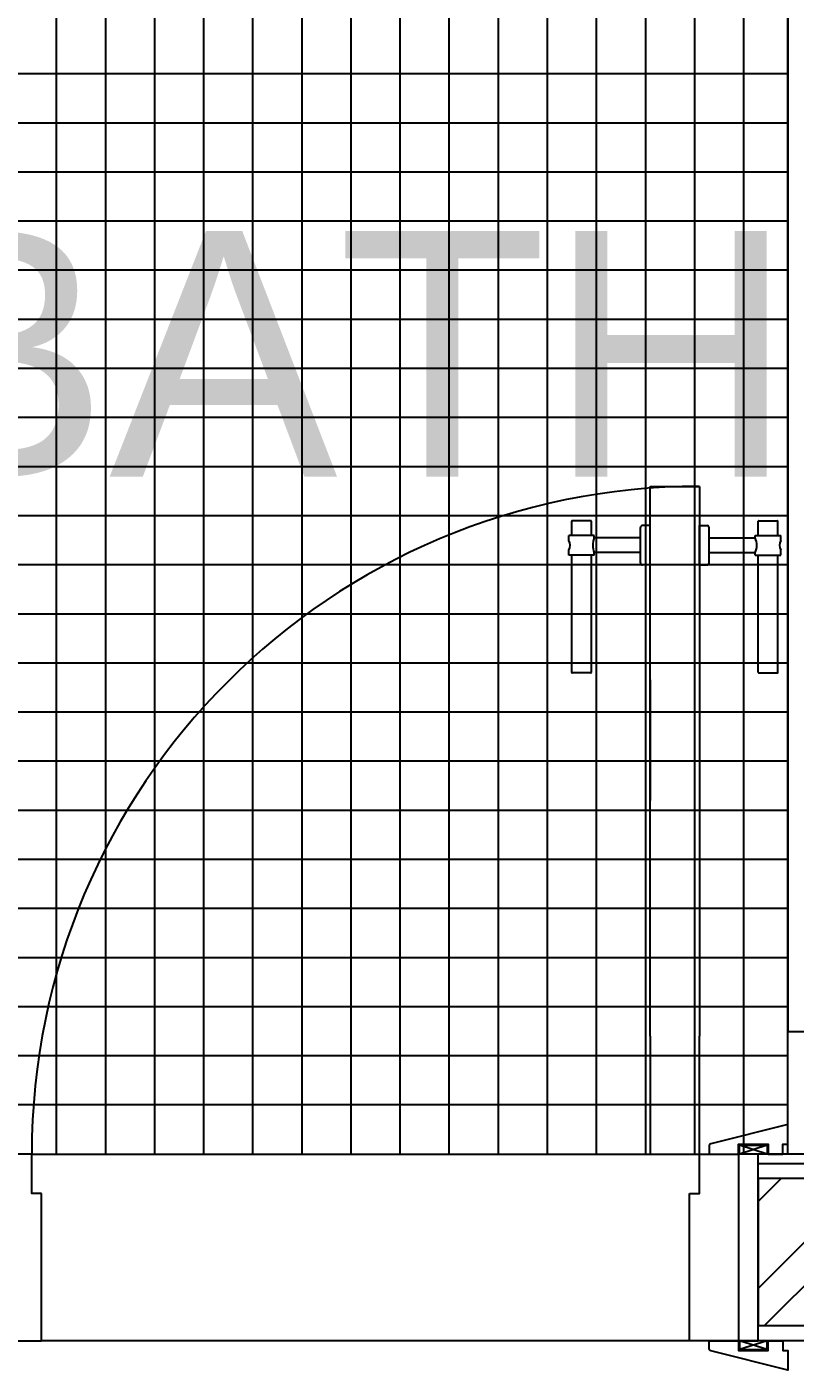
# Model space of a CAD drawing. Extents: x -1.8 to 45.6, y -22.6 to 61.5.
# Drawn here: x 39.963 to 40.746, y 16.23 to 17.598 of the extents above; entities that cross this region are included whole.
import ezdxf
from ezdxf.enums import TextEntityAlignment as Align

# ---------------------------------------------------------------- set-up
doc = ezdxf.new("R2010")
doc.units = 0
doc.header["$MEASUREMENT"] = 0
for name, color, linetype in [('A-DOORS', 1, 'CONTINUOUS'), ('A-FLOR-PFIX', 61, 'CONTINUOUS'), ('A-HATCH-WALL', 8, 'CONTINUOUS'), ('A-NOMENCLATURE', 3, 'CONTINUOUS'), ('A-PLASTER', 8, 'CONTINUOUS'), ('A-PROJ-TIL-BATH', 8, 'CONTINUOUS'), ('A-SANIT', 95, 'CONTINUOUS'), ('A-SECT-TILE', 12, 'CONTINUOUS'), ('A-WALL', 4, 'CONTINUOUS')]:
    doc.layers.add(name, color=color, linetype=linetype)
doc.styles.add('A100-STEXT', font='arial.ttf', dxfattribs={"height": 0.25})

msp = doc.modelspace()

# ---------------------------------------------------------------- linework, layer by layer
at = {"layer": 'A-DOORS'}
for p, q in [((40.59837, 17.13), (40.64837, 17.13)), ((40.59837, 17.01), (40.59837, 17.13)), ((40.59837, 17.13), (40.64837, 17.13)), ((40.59837, 17.01), (40.59837, 17.13)), ((40.64837, 17.13), (40.64837, 17.01)), ((40.64837, 17.13), (40.64837, 17.01)), ((40.51837, 17.08), (40.51837, 17.0945)), ((40.51837, 17.08), (40.51837, 17.0945)), ((40.53787, 17.095), (40.51887, 17.095)), ((40.53787, 17.095), (40.51887, 17.095)), ((40.53837, 17.08), (40.53837, 17.0945)), ((40.53837, 17.08), (40.53837, 17.0945)), ((40.58837, 17.052), (40.58837, 17.088)), ((40.58837, 17.052), (40.58837, 17.088)), ((40.59837, 17.09), (40.59037, 17.09)), ((40.59837, 17.09), (40.59037, 17.09)), ((40.59837, 17.05), (40.59837, 17.09)), ((40.59837, 17.05), (40.59837, 17.09)), ((40.64837, 17.09), (40.65637, 17.09)), ((40.64837, 17.05), (40.64837, 17.09)), ((40.64837, 17.09), (40.65637, 17.09)), ((40.64837, 17.05), (40.64837, 17.09)), ((40.65837, 17.052), (40.65837, 17.088)), ((40.65837, 17.052), (40.65837, 17.088)), ((40.70837, 17.08), (40.70837, 17.0945)), ((40.70837, 17.08), (40.70837, 17.0945)), ((40.70887, 17.095), (40.72787, 17.095)), ((40.70887, 17.095), (40.72787, 17.095)), ((40.72837, 17.08), (40.72837, 17.0945)), ((40.72837, 17.08), (40.72837, 17.0945)), ((40.54137, 17.08), (40.51537, 17.08)), ((40.51537, 17.075), (40.51537, 17.08)), ((40.54137, 17.08), (40.51537, 17.08)), ((40.51537, 17.075), (40.51537, 17.08)), ((40.54137, 17.0775), (40.54137, 17.08)), ((40.54137, 17.0775), (40.54137, 17.08)), ((40.58837, 17.0775), (40.54137, 17.0775)), ((40.58837, 17.0775), (40.54137, 17.0775)), ((40.65837, 17.0775), (40.70537, 17.0775)), ((40.65837, 17.0775), (40.70537, 17.0775)), ((40.70537, 17.08), (40.73137, 17.08)), ((40.70537, 17.0775), (40.70537, 17.08)), ((40.70537, 17.08), (40.73137, 17.08)), ((40.70537, 17.0775), (40.70537, 17.08)), ((40.73137, 17.075), (40.73137, 17.08)), ((40.73137, 17.075), (40.73137, 17.08)), ((40.51537, 17.06), (40.51537, 17.065)), ((40.51537, 17.06), (40.51537, 17.065)), ((40.54137, 17.06), (40.51537, 17.06)), ((40.54137, 17.06), (40.51537, 17.06)), ((40.51837, 16.9405), (40.51837, 17.06)), ((40.51837, 16.9405), (40.51837, 17.06)), ((40.53837, 16.9405), (40.53837, 17.06)), ((40.53837, 16.9405), (40.53837, 17.06)), ((40.54137, 17.06), (40.54137, 17.0625)), ((40.58837, 17.0625), (40.54137, 17.0625)), ((40.54137, 17.06), (40.54137, 17.0625)), ((40.58837, 17.0625), (40.54137, 17.0625)), ((40.65837, 17.0625), (40.70537, 17.0625)), ((40.65837, 17.0625), (40.70537, 17.0625)), ((40.70537, 17.06), (40.70537, 17.0625)), ((40.70537, 17.06), (40.70537, 17.0625)), ((40.70537, 17.06), (40.73137, 17.06)), ((40.70537, 17.06), (40.73137, 17.06)), ((40.70837, 16.9405), (40.70837, 17.06)), ((40.70837, 16.9405), (40.70837, 17.06)), ((40.72837, 16.9405), (40.72837, 17.06)), ((40.72837, 16.9405), (40.72837, 17.06)), ((40.73137, 17.06), (40.73137, 17.065)), ((40.73137, 17.06), (40.73137, 17.065)), ((40.59837, 17.05), (40.59037, 17.05)), ((40.59837, 17.05), (40.59037, 17.05)), ((40.64837, 17.05), (40.65637, 17.05)), ((40.64837, 17.05), (40.65637, 17.05)), ((40.59837, 16.57), (40.59837, 17.01)), ((40.59837, 16.57), (40.59837, 17.01)), ((40.64837, 17.01), (40.64837, 16.57)), ((40.64837, 17.01), (40.64837, 16.57)), ((40.53787, 16.94), (40.51887, 16.94)), ((40.53787, 16.94), (40.51887, 16.94)), ((40.70887, 16.94), (40.72787, 16.94)), ((40.70887, 16.94), (40.72787, 16.94)), ((40.59837, 16.933), (40.59837, 16.81)), ((40.59837, 16.933), (40.59837, 16.81)), ((40.64837, 16.933), (40.64837, 16.81)), ((40.64837, 16.933), (40.64837, 16.81)), ((40.59837, 16.57), (40.59837, 16.45)), ((40.59837, 16.57), (40.59837, 16.45)), ((40.64837, 16.45), (40.64837, 16.57)), ((40.64837, 16.45), (40.64837, 16.57)), ((40.71737, 16.45), (40.68937, 16.459)), ((40.71737, 16.459), (40.68937, 16.45)), ((40.71737, 16.45), (40.68937, 16.459)), ((40.71737, 16.459), (40.68937, 16.45)), ((40.59837, 16.45), (40.64837, 16.45)), ((40.59837, 16.45), (40.64837, 16.45)), ((40.71737, 16.26), (40.68937, 16.251)), ((40.71737, 16.251), (40.68937, 16.26)), ((40.71737, 16.26), (40.68937, 16.251)), ((40.71737, 16.251), (40.68937, 16.26))]:
    msp.add_line(p, q, dxfattribs=at)
at = {"layer": 'A-DOORS', "color": 8}
for p, q in [((39.96837, 16.45), (40.64837, 16.45)), ((39.96837, 16.45), (40.64837, 16.45)), ((40.63837, 16.26), (39.97837, 16.26)), ((40.63837, 16.26), (39.97837, 16.26))]:
    msp.add_line(p, q, dxfattribs=at)
at = {"layer": 'A-DOORS'}
for points in [[(40.71837, 16.45), (40.73337, 16.45), (40.73337, 16.46), (40.73837, 16.46), (40.73837, 16.48), (40.66014, 16.46036, 0.3817689), (40.65837, 16.45837), (40.65837, 16.45), (40.68837, 16.45), (40.68837, 16.46), (40.71837, 16.46), (40.71837, 16.45)], [(40.71837, 16.45), (40.73337, 16.45), (40.73337, 16.46), (40.73837, 16.46), (40.73837, 16.48), (40.66014, 16.46036, 0.3817689), (40.65837, 16.45837), (40.65837, 16.45), (40.68837, 16.45), (40.68837, 16.46), (40.71837, 16.46), (40.71837, 16.45)], [(40.71837, 16.26), (40.73337, 16.26), (40.73337, 16.25), (40.73837, 16.25), (40.73837, 16.23), (40.66014, 16.24964, -0.3817689), (40.65837, 16.25163), (40.65837, 16.26), (40.68837, 16.26), (40.68837, 16.25), (40.71837, 16.25), (40.71837, 16.26)], [(40.71837, 16.26), (40.73337, 16.26), (40.73337, 16.25), (40.73837, 16.25), (40.73837, 16.23), (40.66014, 16.24964, -0.3817689), (40.65837, 16.25163), (40.65837, 16.26), (40.68837, 16.26), (40.68837, 16.25), (40.71837, 16.25), (40.71837, 16.26)]]:
    msp.add_lwpolyline(points, format="xyb", dxfattribs=at)
for points in [[(40.71737, 16.45), (40.68937, 16.45), (40.68937, 16.459), (40.71737, 16.459)], [(40.71737, 16.45), (40.68937, 16.45), (40.68937, 16.459), (40.71737, 16.459)], [(40.71737, 16.26), (40.68937, 16.26), (40.68937, 16.251), (40.71737, 16.251)], [(40.71737, 16.26), (40.68937, 16.26), (40.68937, 16.251), (40.71737, 16.251)]]:
    msp.add_lwpolyline(points, close=True, dxfattribs=at)
for points in [[(39.97837, 16.41), (39.96837, 16.41), (39.96837, 16.45), (39.92837, 16.45)], [(39.92837, 16.45), (39.92837, 16.26), (39.97837, 16.26), (39.97837, 16.41)], [(39.97837, 16.41), (39.96837, 16.41), (39.96837, 16.45), (39.92837, 16.45)], [(39.92837, 16.45), (39.92837, 16.26), (39.97837, 16.26), (39.97837, 16.41)], [(40.63837, 16.41), (40.64837, 16.41), (40.64837, 16.45), (40.68837, 16.45)], [(40.68837, 16.45), (40.68837, 16.26), (40.63837, 16.26), (40.63837, 16.41)], [(40.63837, 16.41), (40.64837, 16.41), (40.64837, 16.45), (40.68837, 16.45)], [(40.68837, 16.45), (40.68837, 16.26), (40.63837, 16.26), (40.63837, 16.41)], [(40.70837, 16.26), (40.70837, 16.45), (40.68837, 16.45), (40.68837, 16.26), (40.70837, 16.26)], [(40.70837, 16.26), (40.70837, 16.45), (40.68837, 16.45), (40.68837, 16.26), (40.70837, 16.26)]]:
    msp.add_lwpolyline(points, dxfattribs=at)
msp.add_arc((40.64867, 16.4497), 0.6803, 90.02544, 179.97456, dxfattribs=at)
msp.add_arc((40.64867, 16.4497), 0.6803, 90.02544, 179.97456, dxfattribs=at)
for centre, major_axis, start_param, end_param in [((40.51887, 17.0945), (0.000354, 0.000354), 0.7853982, 2.3561945), ((40.51887, 17.0945), (0.000354, 0.000354), 0.7853982, 2.3561945), ((40.53787, 17.0945), (0.000354, 0.000354), 5.4977871, 7.0685835), ((40.53787, 17.0945), (0.000354, 0.000354), 5.4977871, 7.0685835), ((40.59037, 17.088), (-0.00141, 0.00141), -0.7853982, 0.7853982), ((40.59037, 17.088), (-0.00141, 0.00141), -0.7853982, 0.7853982), ((40.65637, 17.088), (0.00141, 0.00141), 5.4977871, 7.0685835), ((40.65637, 17.088), (0.00141, 0.00141), 5.4977871, 7.0685835), ((40.70887, 17.0945), (-0.000354, 0.000354), -0.7853982, 0.7853982), ((40.70887, 17.0945), (-0.000354, 0.000354), -0.7853982, 0.7853982), ((40.72787, 17.0945), (0.000354, 0.000354), 5.4977871, 7.0685835), ((40.72787, 17.0945), (0.000354, 0.000354), 5.4977871, 7.0685835), ((40.50779, 17.07), (0.00642, 0.00642), 4.9148735, 6.0807007), ((40.50779, 17.07), (0.00642, 0.00642), 4.9148735, 6.0807007), ((40.55937, 17.07), (-0.01379, 0.01379), 0.390607, 1.1801893), ((40.55937, 17.07), (-0.01379, 0.01379), 0.390607, 1.1801893), ((40.68737, 17.07), (-0.01379, 0.01379), 3.5321997, 4.3217819), ((40.68737, 17.07), (-0.01379, 0.01379), 3.5321997, 4.3217819), ((40.73895, 17.07), (-0.00642, 0.00642), 0.2024846, 1.3683118), ((40.73895, 17.07), (-0.00642, 0.00642), 0.2024846, 1.3683118), ((40.59037, 17.052), (-0.00141, 0.00141), 0.7853982, 2.3561945), ((40.59037, 17.052), (-0.00141, 0.00141), 0.7853982, 2.3561945), ((40.65637, 17.052), (-0.00141, 0.00141), 2.3561945, 3.9269908), ((40.65637, 17.052), (-0.00141, 0.00141), 2.3561945, 3.9269908), ((40.51887, 16.9405), (0.000354, 0.000354), 2.3561945, 3.9269908), ((40.51887, 16.9405), (0.000354, 0.000354), 2.3561945, 3.9269908), ((40.53787, 16.9405), (-0.000354, 0.000354), 2.3561945, 3.9269908), ((40.53787, 16.9405), (-0.000354, 0.000354), 2.3561945, 3.9269908), ((40.70887, 16.9405), (0.000354, 0.000354), 2.3561945, 3.9269908), ((40.70887, 16.9405), (0.000354, 0.000354), 2.3561945, 3.9269908), ((40.72787, 16.9405), (-0.000354, 0.000354), 2.3561945, 3.9269908), ((40.72787, 16.9405), (-0.000354, 0.000354), 2.3561945, 3.9269908)]:
    msp.add_ellipse(centre, major_axis=major_axis, ratio=1, start_param=start_param, end_param=end_param, dxfattribs=at)
at = {"layer": 'A-FLOR-PFIX'}
for p, q in [((40.73837, 16.575), (41.43837, 16.575)), ((40.73837, 16.45), (40.73837, 16.575)), ((40.73837, 16.575), (41.43837, 16.575)), ((40.73837, 16.45), (40.73837, 16.575)), ((41.43837, 16.45), (40.73837, 16.45)), ((41.43837, 16.45), (40.73837, 16.45))]:
    msp.add_line(p, q, dxfattribs=at)
at = {"layer": 'A-HATCH-WALL'}
for p, q in [((40.70837, 16.31318), (40.82018, 16.425)), ((40.70837, 16.40157), (40.7318, 16.425)), ((40.70837, 16.31318), (40.82018, 16.425)), ((40.70837, 16.40157), (40.7318, 16.425)), ((40.71438, 16.275), (40.86438, 16.425)), ((40.71438, 16.275), (40.86438, 16.425))]:
    msp.add_line(p, q, dxfattribs=at)
at = {"layer": 'A-PLASTER'}
msp.add_line((41.52337, 16.26), (40.70837, 16.26), dxfattribs=at)
msp.add_line((41.52337, 16.26), (40.70837, 16.26), dxfattribs=at)
at = {"layer": 'A-PROJ-TIL-BATH'}
for p, q in [((39.99337, 17.725), (39.99337, 16.45)), ((39.99337, 17.725), (39.99337, 16.45)), ((40.04337, 17.725), (40.04337, 16.45)), ((40.04337, 17.725), (40.04337, 16.45)), ((40.09337, 17.725), (40.09337, 16.45)), ((40.09337, 17.725), (40.09337, 16.45)), ((40.14337, 17.725), (40.14337, 16.45)), ((40.14337, 17.725), (40.14337, 16.45)), ((40.19337, 17.725), (40.19337, 16.45)), ((40.19337, 17.725), (40.19337, 16.45)), ((40.24337, 17.725), (40.24337, 16.45)), ((40.24337, 17.725), (40.24337, 16.45)), ((40.29337, 17.725), (40.29337, 16.45)), ((40.29337, 17.725), (40.29337, 16.45)), ((40.34337, 17.725), (40.34337, 16.45)), ((40.34337, 17.725), (40.34337, 16.45)), ((40.39337, 17.725), (40.39337, 16.45)), ((40.39337, 17.725), (40.39337, 16.45)), ((40.44337, 17.725), (40.44337, 16.45)), ((40.44337, 17.725), (40.44337, 16.45)), ((40.49337, 17.725), (40.49337, 16.45)), ((40.49337, 17.725), (40.49337, 16.45)), ((40.54337, 17.725), (40.54337, 16.45)), ((40.54337, 17.725), (40.54337, 16.45)), ((40.59337, 17.725), (40.59337, 16.45)), ((40.59337, 17.725), (40.59337, 16.45)), ((40.64337, 17.725), (40.64337, 16.45)), ((40.64337, 17.725), (40.64337, 16.45)), ((40.69337, 17.725), (40.69337, 16.45)), ((40.69337, 17.725), (40.69337, 16.45)), ((40.73837, 17.55), (39.65311, 17.55)), ((40.73837, 17.55), (39.65311, 17.55)), ((40.73837, 17.5), (39.67558, 17.5)), ((40.73837, 17.5), (39.67558, 17.5)), ((40.73837, 17.45), (39.68275, 17.45)), ((40.73837, 17.45), (39.68275, 17.45)), ((40.73837, 17.4), (39.67556, 17.4)), ((40.73837, 17.4), (39.67556, 17.4)), ((40.73837, 17.35), (39.65309, 17.35)), ((40.73837, 17.35), (39.65309, 17.35)), ((40.73837, 17.3), (39.60789, 17.3)), ((40.73837, 17.3), (39.60789, 17.3)), ((40.73837, 17.25), (39.14337, 17.25)), ((40.73837, 17.25), (39.14337, 17.25)), ((40.73837, 17.2), (39.14337, 17.2)), ((40.73837, 17.2), (39.14337, 17.2)), ((40.73837, 17.15), (39.14337, 17.15)), ((40.73837, 17.15), (39.14337, 17.15)), ((40.73837, 17.1), (39.14337, 17.1)), ((40.73837, 17.1), (39.14337, 17.1)), ((40.73837, 17.05), (39.14337, 17.05)), ((40.73837, 17.05), (39.14337, 17.05)), ((40.73837, 17), (39.61795, 17)), ((40.73837, 17), (39.61795, 17)), ((40.73837, 16.95), (39.66566, 16.95)), ((40.73837, 16.95), (39.66566, 16.95)), ((40.73837, 16.9), (39.68484, 16.9)), ((40.73837, 16.9), (39.68484, 16.9)), ((40.73837, 16.85), (39.69037, 16.85)), ((40.73837, 16.85), (39.69037, 16.85)), ((40.73837, 16.8), (39.68515, 16.8)), ((40.73837, 16.8), (39.68515, 16.8)), ((40.73837, 16.75), (39.66736, 16.75)), ((40.73837, 16.75), (39.66736, 16.75)), ((40.73837, 16.7), (39.61881, 16.7)), ((40.73837, 16.7), (39.61881, 16.7)), ((40.73837, 16.65), (39.14337, 16.65)), ((40.73837, 16.65), (39.14337, 16.65)), ((40.73837, 16.6), (39.14337, 16.6)), ((40.73837, 16.6), (39.14337, 16.6)), ((40.73837, 16.55), (39.14337, 16.55)), ((40.73837, 16.55), (39.14337, 16.55)), ((40.73837, 16.5), (39.14337, 16.5)), ((40.73837, 16.5), (39.14337, 16.5))]:
    msp.add_line(p, q, dxfattribs=at)
at = {"layer": 'A-SANIT'}
msp.add_line((40.73837, 16.575), (40.73837, 18.275), dxfattribs=at)
msp.add_line((40.73837, 16.575), (40.73837, 18.275), dxfattribs=at)
msp.add_lwpolyline([(41.43837, 18.275), (40.73837, 18.275), (40.73837, 16.575), (41.43837, 16.575)], close=True, dxfattribs=at)
msp.add_lwpolyline([(41.43837, 18.275), (40.73837, 18.275), (40.73837, 16.575), (41.43837, 16.575)], close=True, dxfattribs=at)
at = {"layer": 'A-SECT-TILE'}
for p, q in [((41.51337, 16.45), (40.70837, 16.45)), ((41.51337, 16.45), (40.70837, 16.45)), ((41.51337, 16.44), (40.70837, 16.44)), ((41.51337, 16.44), (40.70837, 16.44))]:
    msp.add_line(p, q, dxfattribs=at)
at = {"layer": 'A-WALL'}
for p, q in [((40.70837, 16.425), (40.70837, 16.275)), ((41.52337, 16.425), (40.70837, 16.425)), ((40.70837, 16.425), (40.70837, 16.275)), ((41.52337, 16.425), (40.70837, 16.425)), ((41.52337, 16.275), (40.70837, 16.275)), ((41.52337, 16.275), (40.70837, 16.275))]:
    msp.add_line(p, q, dxfattribs=at)

# ---------------------------------------------------------------- texts
at = {"layer": 'A-NOMENCLATURE', "style": 'A100-STEXT'}
msp.add_text('BATH', height=0.25, dxfattribs=at).set_placement((40.27982, 17.2649), align=Align.MIDDLE)

doc.saveas('drawing.dxf')
